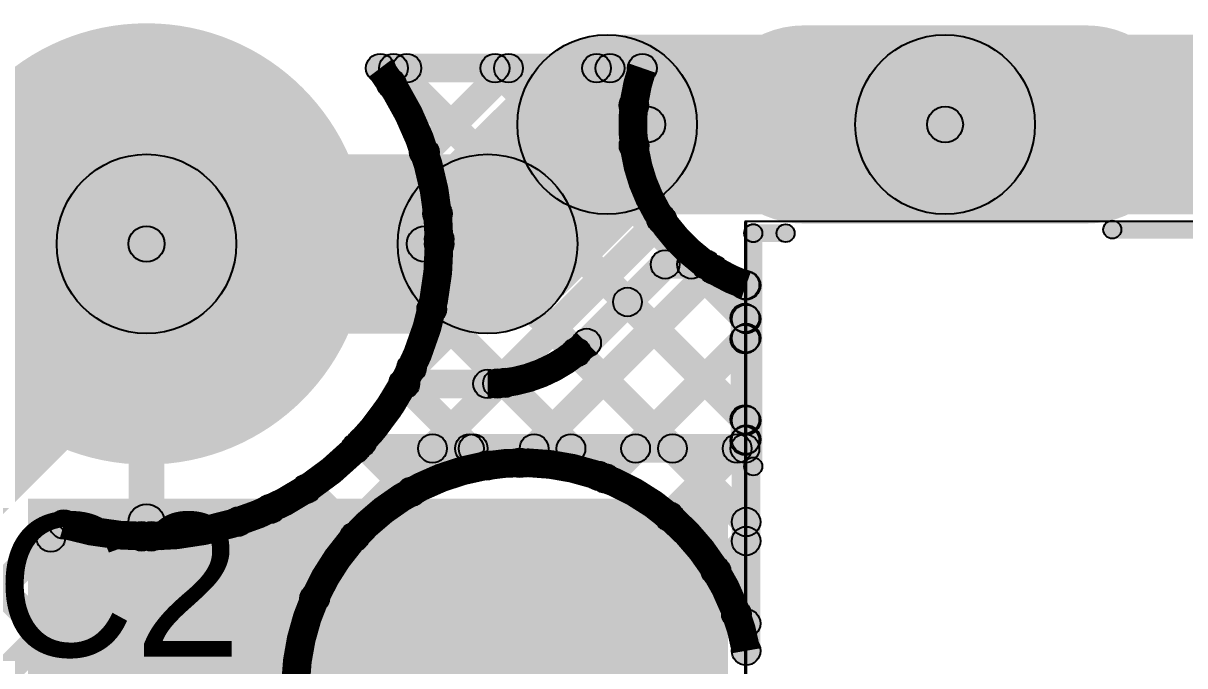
# Model space of a CAD drawing. Header units: millimetres. Extents: x 0.01 to 3.4, y 0.01 to 2.05.
# Drawn here: x 2.7247 to 3.0482, y 1.8014 to 1.9805 of the extents above; entities that cross this region are included whole.
import ezdxf

# ---------------------------------------------------------------- set-up
doc = ezdxf.new("R2010")
doc.units = ezdxf.units.MM
doc.header["$MEASUREMENT"] = 0
for name, color, linetype in [('BottomLayer', 5, 'Continuous'), ('BottomSolder', 6, 'Continuous'), ('PadHoleLayer', 156, 'Continuous'), ('TopLayer', 1, 'Continuous'), ('TopOverlay', 2, 'Continuous'), ('TopSolder', 216, 'Continuous')]:
    doc.layers.add(name, color=color, linetype=linetype)

# ---------------------------------------------------------------- blocks, each defined once
blk = doc.blocks.new('DC_C024E_7A_1_65_4')
at = {"layer": 'BottomLayer'}
h = blk.add_hatch(color=5, dxfattribs=at)
edge = h.paths.add_edge_path()
edge.add_arc((0.15728, -0.01181), 0.04921, 0, 360)
h = blk.add_hatch(color=5, dxfattribs=at)
edge = h.paths.add_edge_path()
edge.add_arc((0.0002, -0.16929), 0.02362, 90, 270)
edge.add_line((0.0002, -0.19291), (0.07894, -0.19291))
edge.add_arc((0.07894, -0.16929), 0.02362, 270, 450)
edge.add_line((0.07894, -0.14567), (0.0002, -0.14567))
at = {"layer": 'BottomSolder'}
h = blk.add_hatch(color=6, dxfattribs=at)
edge = h.paths.add_edge_path()
edge.add_arc((0.15728, -0.01181), 0.05321, 0, 360)
h = blk.add_hatch(color=6, dxfattribs=at)
edge = h.paths.add_edge_path()
edge.add_arc((0.0002, -0.16929), 0.02762, 90, 270)
edge.add_line((0.0002, -0.19691), (0.07894, -0.19691))
edge.add_arc((0.07894, -0.16929), 0.02762, 270, 450)
edge.add_line((0.07894, -0.14167), (0.0002, -0.14167))
at = {"layer": 'PadHoleLayer'}
h = blk.add_hatch(color=156, dxfattribs=at)
edge = h.paths.add_edge_path()
edge.add_arc((0.15728, -0.01181), 0.02756, 0, 360)
h = blk.add_hatch(color=156, dxfattribs=at)
edge = h.paths.add_edge_path()
edge.add_arc((0.00709, -0.16929), 0.01083, 90, 270)
edge.add_line((0.00709, -0.18012), (0.07205, -0.18012))
edge.add_arc((0.07205, -0.16929), 0.01083, 270, 450)
edge.add_line((0.07205, -0.15846), (0.00709, -0.15846))
at = {"layer": 'TopLayer'}
h = blk.add_hatch(color=1, dxfattribs=at)
edge = h.paths.add_edge_path()
edge.add_arc((0.15728, -0.01181), 0.04921, 0, 360)
h = blk.add_hatch(color=1, dxfattribs=at)
edge = h.paths.add_edge_path()
edge.add_arc((0.0002, -0.16929), 0.02362, 90, 270)
edge.add_line((0.0002, -0.19291), (0.07894, -0.19291))
edge.add_arc((0.07894, -0.16929), 0.02362, 270, 450)
edge.add_line((0.07894, -0.14567), (0.0002, -0.14567))
at = {"layer": 'TopOverlay'}
h = blk.add_hatch(color=2, dxfattribs=at)
edge = h.paths.add_edge_path()
edge.add_arc((0.093, -0.074), 0.00252, 0, 360)
for points in [[(0.09048, -0.074), (0.09552, -0.074), (0.09552, -0.139), (0.09048, -0.139)], [(-0.007, -0.1375), (-0.007, -0.1425), (-0.105, -0.1425), (-0.105, -0.1375)], [(0.093, -0.1365), (0.093, -0.1415), (0.084, -0.1415), (0.084, -0.1365)]]:
    blk.add_hatch(color=2, dxfattribs=at).paths.add_polyline_path(points)
h = blk.add_hatch(color=2, dxfattribs=at)
edge = h.paths.add_edge_path()
edge.add_arc((-0.007, -0.14), 0.0025, 0, 360)
h = blk.add_hatch(color=2, dxfattribs=at)
edge = h.paths.add_edge_path()
edge.add_arc((0.084, -0.139), 0.0025, 0, 360)
h = blk.add_hatch(color=2, dxfattribs=at)
edge = h.paths.add_edge_path()
edge.add_arc((0.093, -0.139), 0.00252, 0, 360)
h = blk.add_hatch(color=2, dxfattribs=at)
edge = h.paths.add_edge_path()
edge.add_arc((0.093, -0.139), 0.0025, 0, 360)
at = {"layer": 'TopSolder'}
h = blk.add_hatch(color=216, dxfattribs=at)
edge = h.paths.add_edge_path()
edge.add_arc((0.15728, -0.01181), 0.05321, 0, 360)
h = blk.add_hatch(color=216, dxfattribs=at)
edge = h.paths.add_edge_path()
edge.add_arc((0.0002, -0.16929), 0.02762, 90, 270)
edge.add_line((0.0002, -0.19691), (0.07894, -0.19691))
edge.add_arc((0.07894, -0.16929), 0.02762, 270, 450)
edge.add_line((0.07894, -0.14167), (0.0002, -0.14167))
at = {"layer": 'TopOverlay'}
for centre, radius in [((0.093, -0.074), 0.00252), ((-0.007, -0.14), 0.0025), ((0.084, -0.139), 0.0025), ((0.093, -0.139), 0.00252), ((0.093, -0.139), 0.0025)]:
    blk.add_circle(centre, radius, dxfattribs=at)

msp = doc.modelspace()

# ---------------------------------------------------------------- hatches: boundary and pattern name
at = {"layer": 'BottomLayer'}
h = msp.add_hatch(color=5, dxfattribs=at)
edge = h.paths.add_edge_path()
edge.add_arc((2.88729, 1.95229), 0.025, 0, 360)
h = msp.add_hatch(color=5, dxfattribs=at)
edge = h.paths.add_edge_path()
edge.add_arc((2.88729, 1.95229), 0.025, 0, 360)
for points in [[(2.88729, 1.92729), (2.88729, 1.97729), (2.98143, 1.97729), (2.98143, 1.92729)], [(2.98143, 1.92729), (2.98143, 1.97729), (3.17228, 1.97729), (3.17228, 1.92729)], [(2.87168, 1.90132), (2.83632, 1.93668), (2.86961, 1.96997), (2.90497, 1.93461)], [(2.759, 1.894), (2.759, 1.944), (2.854, 1.944), (2.854, 1.894)], [(2.64368, 1.76832), (2.60832, 1.80368), (2.74132, 1.93668), (2.77668, 1.90132)], [(2.6815, 1.914), (2.6815, 1.924), (2.759, 1.924), (2.759, 1.914)], [(2.764, 1.8415), (2.754, 1.8415), (2.754, 1.919), (2.764, 1.919)], [(2.88441, 1.88859), (2.87875, 1.89425), (2.90062, 1.91612), (2.90627, 1.91046)], [(2.90345, 1.90929), (2.90345, 1.91729), (2.91473, 1.91729), (2.91473, 1.90929)], [(2.90796, 1.91046), (2.91361, 1.91612), (2.92883, 1.9009), (2.92317, 1.89525)], [(2.86579, 1.85519), (2.86014, 1.86085), (2.91401, 1.91472), (2.91967, 1.90907)], [(2.89014, 1.89999), (2.8958, 1.90565), (2.92883, 1.87262), (2.92317, 1.86696)], [(2.93, 1.80561), (2.922, 1.80561), (2.922, 1.90746), (2.93, 1.90746)], [(2.88969, 1.8508), (2.88404, 1.85646), (2.92317, 1.8956), (2.92883, 1.88994)], [(2.87586, 1.88598), (2.88152, 1.89164), (2.92883, 1.84433), (2.92317, 1.83868)], [(2.83056, 1.876), (2.83056, 1.884), (2.854, 1.884), (2.854, 1.876)], [(2.85608, 1.87748), (2.86174, 1.88314), (2.88766, 1.85722), (2.882, 1.85157)], [(2.64724, 1.66492), (2.64158, 1.67057), (2.85393, 1.88293), (2.85959, 1.87727)], [(2.82811, 1.87717), (2.83377, 1.88283), (2.85654, 1.86006), (2.85088, 1.8544)], [(2.90739, 1.84022), (2.90174, 1.84588), (2.92317, 1.86731), (2.92883, 1.86166)], [(2.81608, 1.86092), (2.82174, 1.86657), (2.83557, 1.85274), (2.82991, 1.84709)], [(2.80076, 1.84795), (2.80642, 1.85361), (2.81982, 1.84021), (2.81416, 1.83455)], [(2.63309, 1.67906), (2.62744, 1.68472), (2.79075, 1.84803), (2.7964, 1.84237)], [(2.78167, 1.83876), (2.78732, 1.84442), (2.80867, 1.82307), (2.80302, 1.81741)], [(2.65641, 1.75559), (2.65075, 1.76125), (2.73315, 1.84365), (2.7388, 1.83799)], [(2.61895, 1.6932), (2.6133, 1.69886), (2.75478, 1.84034), (2.76043, 1.83468)], [(2.72951, 1.83435), (2.73516, 1.84001), (2.8179, 1.75728), (2.81224, 1.75162)], [(2.75746, 1.83468), (2.76312, 1.84034), (2.80338, 1.80008), (2.79772, 1.79442)], [(2.92045, 1.825), (2.91479, 1.83065), (2.92317, 1.83903), (2.92883, 1.83337)], [(2.71536, 1.82021), (2.72102, 1.82587), (2.85987, 1.68702), (2.85421, 1.68136)], [(2.92047, 1.81309), (2.92613, 1.81875), (2.92883, 1.81605), (2.92317, 1.81039)]]:
    msp.add_hatch(color=5, dxfattribs=at).paths.add_polyline_path(points)
h = msp.add_hatch(color=5, dxfattribs=at)
edge = h.paths.add_edge_path()
edge.add_arc((2.98143, 1.95229), 0.025, 0, 360)
h = msp.add_hatch(color=5, dxfattribs=at)
edge = h.paths.add_edge_path()
edge.add_arc((2.98143, 1.95229), 0.025, 0, 360)
h = msp.add_hatch(color=5, dxfattribs=at)
edge = h.paths.add_edge_path()
edge.add_arc((2.759, 1.919), 0.0575, 0, 360)
h = msp.add_hatch(color=5, dxfattribs=at)
edge = h.paths.add_edge_path()
edge.add_arc((2.759, 1.919), 0.025, 0, 360)
h = msp.add_hatch(color=5, dxfattribs=at)
edge = h.paths.add_edge_path()
edge.add_arc((2.759, 1.919), 0.025, 0, 360)
h = msp.add_hatch(color=5, dxfattribs=at)
edge = h.paths.add_edge_path()
edge.add_arc((2.854, 1.919), 0.025, 0, 360)
h = msp.add_hatch(color=5, dxfattribs=at)
edge = h.paths.add_edge_path()
edge.add_arc((2.854, 1.919), 0.025, 0, 360)
h = msp.add_hatch(color=5, dxfattribs=at)
edge = h.paths.add_edge_path()
edge.add_arc((2.759, 1.919), 0.005, 0, 360)
h = msp.add_hatch(color=5, dxfattribs=at)
edge = h.paths.add_edge_path()
edge.add_arc((2.759, 1.919), 0.005, 0, 360)
h = msp.add_hatch(color=5, dxfattribs=at)
edge = h.paths.add_edge_path()
edge.add_arc((2.90345, 1.91329), 0.004, 0, 360)
h = msp.add_hatch(color=5, dxfattribs=at)
edge = h.paths.add_edge_path()
edge.add_arc((2.90345, 1.91329), 0.004, 0, 360)
h = msp.add_hatch(color=5, dxfattribs=at)
edge = h.paths.add_edge_path()
edge.add_arc((2.91078, 1.91329), 0.004, 0, 360)
h = msp.add_hatch(color=5, dxfattribs=at)
edge = h.paths.add_edge_path()
edge.add_arc((2.91473, 1.91329), 0.004, 0, 360)
h = msp.add_hatch(color=5, dxfattribs=at)
edge = h.paths.add_edge_path()
edge.add_arc((2.91473, 1.91329), 0.004, 0, 360)
h = msp.add_hatch(color=5, dxfattribs=at)
edge = h.paths.add_edge_path()
edge.add_arc((2.91684, 1.9119), 0.004, 0, 360)
h = msp.add_hatch(color=5, dxfattribs=at)
edge = h.paths.add_edge_path()
edge.add_arc((2.926, 1.90746), 0.004, 0, 360)
h = msp.add_hatch(color=5, dxfattribs=at)
edge = h.paths.add_edge_path()
edge.add_arc((2.926, 1.90746), 0.004, 0, 360)
h = msp.add_hatch(color=5, dxfattribs=at)
edge = h.paths.add_edge_path()
edge.add_arc((2.89297, 1.90282), 0.004, 0, 360)
h = msp.add_hatch(color=5, dxfattribs=at)
edge = h.paths.add_edge_path()
edge.add_arc((2.926, 1.89807), 0.004, 0, 360)
h = msp.add_hatch(color=5, dxfattribs=at)
edge = h.paths.add_edge_path()
edge.add_arc((2.926, 1.89277), 0.004, 0, 360)
h = msp.add_hatch(color=5, dxfattribs=at)
edge = h.paths.add_edge_path()
edge.add_arc((2.87869, 1.88881), 0.004, 0, 360)
h = msp.add_hatch(color=5, dxfattribs=at)
edge = h.paths.add_edge_path()
edge.add_arc((2.88158, 1.89142), 0.004, 0, 360)
h = msp.add_hatch(color=5, dxfattribs=at)
edge = h.paths.add_edge_path()
edge.add_arc((2.88158, 1.89142), 0.004, 0, 360)
h = msp.add_hatch(color=5, dxfattribs=at)
edge = h.paths.add_edge_path()
edge.add_arc((2.88158, 1.89142), 0.004, 0, 360)
h = msp.add_hatch(color=5, dxfattribs=at)
edge = h.paths.add_edge_path()
edge.add_arc((2.83056, 1.88), 0.004, 0, 360)
h = msp.add_hatch(color=5, dxfattribs=at)
edge = h.paths.add_edge_path()
edge.add_arc((2.83056, 1.88), 0.004, 0, 360)
h = msp.add_hatch(color=5, dxfattribs=at)
edge = h.paths.add_edge_path()
edge.add_arc((2.83094, 1.88), 0.004, 0, 360)
h = msp.add_hatch(color=5, dxfattribs=at)
edge = h.paths.add_edge_path()
edge.add_arc((2.854, 1.88), 0.004, 0, 360)
h = msp.add_hatch(color=5, dxfattribs=at)
edge = h.paths.add_edge_path()
edge.add_arc((2.854, 1.88), 0.004, 0, 360)
h = msp.add_hatch(color=5, dxfattribs=at)
edge = h.paths.add_edge_path()
edge.add_arc((2.854, 1.88), 0.004, 0, 360)
h = msp.add_hatch(color=5, dxfattribs=at)
edge = h.paths.add_edge_path()
edge.add_arc((2.85676, 1.8801), 0.004, 0, 360)
h = msp.add_hatch(color=5, dxfattribs=at)
edge = h.paths.add_edge_path()
edge.add_arc((2.85891, 1.88031), 0.004, 0, 360)
h = msp.add_hatch(color=5, dxfattribs=at)
edge = h.paths.add_edge_path()
edge.add_arc((2.926, 1.86979), 0.004, 0, 360)
h = msp.add_hatch(color=5, dxfattribs=at)
edge = h.paths.add_edge_path()
edge.add_arc((2.81891, 1.86374), 0.004, 0, 360)
h = msp.add_hatch(color=5, dxfattribs=at)
edge = h.paths.add_edge_path()
edge.add_arc((2.926, 1.86449), 0.004, 0, 360)
h = msp.add_hatch(color=5, dxfattribs=at)
edge = h.paths.add_edge_path()
edge.add_arc((2.85371, 1.85723), 0.004, 0, 360)
h = msp.add_hatch(color=5, dxfattribs=at)
edge = h.paths.add_edge_path()
edge.add_arc((2.86297, 1.85802), 0.004, 0, 360)
h = msp.add_hatch(color=5, dxfattribs=at)
edge = h.paths.add_edge_path()
edge.add_arc((2.88483, 1.85439), 0.004, 0, 360)
h = msp.add_hatch(color=5, dxfattribs=at)
edge = h.paths.add_edge_path()
edge.add_arc((2.88686, 1.85363), 0.004, 0, 360)
h = msp.add_hatch(color=5, dxfattribs=at)
edge = h.paths.add_edge_path()
edge.add_arc((2.80359, 1.85078), 0.004, 0, 360)
h = msp.add_hatch(color=5, dxfattribs=at)
edge = h.paths.add_edge_path()
edge.add_arc((2.83274, 1.84991), 0.004, 0, 360)
h = msp.add_hatch(color=5, dxfattribs=at)
edge = h.paths.add_edge_path()
edge.add_arc((2.79358, 1.8452), 0.004, 0, 360)
h = msp.add_hatch(color=5, dxfattribs=at)
edge = h.paths.add_edge_path()
edge.add_arc((2.73597, 1.84082), 0.004, 0, 360)
h = msp.add_hatch(color=5, dxfattribs=at)
edge = h.paths.add_edge_path()
edge.add_arc((2.73597, 1.84082), 0.004, 0, 360)
h = msp.add_hatch(color=5, dxfattribs=at)
edge = h.paths.add_edge_path()
edge.add_arc((2.759, 1.8415), 0.005, 0, 360)
h = msp.add_hatch(color=5, dxfattribs=at)
edge = h.paths.add_edge_path()
edge.add_arc((2.78449, 1.84159), 0.004, 0, 360)
h = msp.add_hatch(color=5, dxfattribs=at)
edge = h.paths.add_edge_path()
edge.add_arc((2.90457, 1.84305), 0.004, 0, 360)
h = msp.add_hatch(color=5, dxfattribs=at)
edge = h.paths.add_edge_path()
edge.add_arc((2.926, 1.84151), 0.004, 0, 360)
h = msp.add_hatch(color=5, dxfattribs=at)
edge = h.paths.add_edge_path()
edge.add_arc((2.73234, 1.83718), 0.004, 0, 360)
h = msp.add_hatch(color=5, dxfattribs=at)
edge = h.paths.add_edge_path()
edge.add_arc((2.75761, 1.83751), 0.004, 0, 360)
h = msp.add_hatch(color=5, dxfattribs=at)
edge = h.paths.add_edge_path()
edge.add_arc((2.76029, 1.83751), 0.004, 0, 360)
h = msp.add_hatch(color=5, dxfattribs=at)
edge = h.paths.add_edge_path()
edge.add_arc((2.81699, 1.83738), 0.004, 0, 360)
h = msp.add_hatch(color=5, dxfattribs=at)
edge = h.paths.add_edge_path()
edge.add_arc((2.926, 1.8362), 0.004, 0, 360)
h = msp.add_hatch(color=5, dxfattribs=at)
edge = h.paths.add_edge_path()
edge.add_arc((2.91762, 1.82782), 0.004, 0, 360)
h = msp.add_hatch(color=5, dxfattribs=at)
edge = h.paths.add_edge_path()
edge.add_arc((2.80584, 1.82024), 0.004, 0, 360)
h = msp.add_hatch(color=5, dxfattribs=at)
edge = h.paths.add_edge_path()
edge.add_arc((2.9233, 1.81592), 0.004, 0, 360)
h = msp.add_hatch(color=5, dxfattribs=at)
edge = h.paths.add_edge_path()
edge.add_arc((2.926, 1.81322), 0.004, 0, 360)
h = msp.add_hatch(color=5, dxfattribs=at)
edge = h.paths.add_edge_path()
edge.add_arc((2.926, 1.80561), 0.004, 0, 360)
h = msp.add_hatch(color=5, dxfattribs=at)
edge = h.paths.add_edge_path()
edge.add_arc((2.926, 1.80561), 0.004, 0, 360)
at = {"layer": 'BottomSolder'}
h = msp.add_hatch(color=6, dxfattribs=at)
edge = h.paths.add_edge_path()
edge.add_arc((2.759, 1.919), 0.0615, 0, 360)
at = {"layer": 'PadHoleLayer'}
msp.add_hatch(color=156, dxfattribs=at).paths.add_polyline_path([(2.7865, 1.949), (2.7865, 1.889), (2.7315, 1.889), (2.7315, 1.949)])
at = {"layer": 'TopLayer'}
h = msp.add_hatch(color=1, dxfattribs=at)
edge = h.paths.add_edge_path()
edge.add_arc((2.759, 1.919), 0.0575, 0, 360)
h = msp.add_hatch(color=1, dxfattribs=at)
edge = h.paths.add_edge_path()
edge.add_arc((2.82412, 1.968), 0.004, 0, 360)
h = msp.add_hatch(color=1, dxfattribs=at)
edge = h.paths.add_edge_path()
edge.add_arc((2.82412, 1.968), 0.004, 0, 360)
h = msp.add_hatch(color=1, dxfattribs=at)
edge = h.paths.add_edge_path()
edge.add_arc((2.82779, 1.968), 0.004, 0, 360)
for points in [[(2.82412, 1.964), (2.82412, 1.972), (2.89711, 1.972), (2.89711, 1.964)], [(2.83001, 1.96083), (2.82435, 1.96648), (2.8287, 1.97083), (2.83435, 1.96517)], [(2.82496, 1.96517), (2.83062, 1.97083), (2.92852, 1.87293), (2.92286, 1.86727)], [(2.83921, 1.94175), (2.83355, 1.9474), (2.85698, 1.97083), (2.86264, 1.96517)], [(2.84332, 1.91757), (2.83766, 1.92322), (2.88526, 1.97083), (2.89092, 1.96517)], [(2.85325, 1.96517), (2.8589, 1.97083), (2.92852, 1.90121), (2.92286, 1.89555)], [(2.88153, 1.96517), (2.88719, 1.97083), (2.89757, 1.96045), (2.89191, 1.95479)], [(2.89844, 1.94729), (2.89844, 1.95729), (2.98143, 1.95729), (2.98143, 1.94729)], [(2.98143, 1.94729), (2.98143, 1.95729), (3.06443, 1.95729), (3.06443, 1.94729)], [(2.83563, 1.8816), (2.82997, 1.88725), (2.89197, 1.94925), (2.89763, 1.9436)], [(2.84149, 1.85917), (2.83583, 1.86483), (2.89965, 1.92864), (2.90531, 1.92299)], [(2.83723, 1.92462), (2.84289, 1.93027), (2.90833, 1.86483), (2.90268, 1.85917)], [(2.6815, 1.914), (2.6815, 1.924), (2.759, 1.924), (2.759, 1.914)], [(2.759, 1.914), (2.759, 1.924), (2.8365, 1.924), (2.8365, 1.914)], [(2.86977, 1.85917), (2.86412, 1.86483), (2.91401, 1.91472), (2.91967, 1.90907)], [(2.92969, 1.862), (2.92169, 1.862), (2.92169, 1.90757), (2.92969, 1.90757)], [(2.83561, 1.89796), (2.84127, 1.90361), (2.88005, 1.86483), (2.87439, 1.85917)], [(2.89806, 1.85917), (2.8924, 1.86483), (2.92286, 1.89529), (2.92852, 1.88963)], [(2.82787, 1.87741), (2.83352, 1.88307), (2.85177, 1.86483), (2.84611, 1.85917)], [(2.92634, 1.85917), (2.92069, 1.86483), (2.92286, 1.86701), (2.92852, 1.86135)], [(2.81725, 1.858), (2.81725, 1.866), (2.85, 1.866), (2.85, 1.858)], [(2.81725, 1.858), (2.81725, 1.866), (2.85, 1.866), (2.85, 1.858)], [(2.85, 1.858), (2.85, 1.866), (2.92569, 1.866), (2.92569, 1.858)], [(2.726, 1.469), (2.836, 1.469), (2.836, 1.848), (2.726, 1.848)], [(2.773, 1.735), (2.921, 1.735), (2.921, 1.848), (2.773, 1.848)]]:
    msp.add_hatch(color=1, dxfattribs=at).paths.add_polyline_path(points)
h = msp.add_hatch(color=1, dxfattribs=at)
edge = h.paths.add_edge_path()
edge.add_arc((2.83152, 1.968), 0.004, 0, 360)
h = msp.add_hatch(color=1, dxfattribs=at)
edge = h.paths.add_edge_path()
edge.add_arc((2.85607, 1.968), 0.004, 0, 360)
h = msp.add_hatch(color=1, dxfattribs=at)
edge = h.paths.add_edge_path()
edge.add_arc((2.85981, 1.968), 0.004, 0, 360)
h = msp.add_hatch(color=1, dxfattribs=at)
edge = h.paths.add_edge_path()
edge.add_arc((2.88436, 1.968), 0.004, 0, 360)
h = msp.add_hatch(color=1, dxfattribs=at)
edge = h.paths.add_edge_path()
edge.add_arc((2.88809, 1.968), 0.004, 0, 360)
h = msp.add_hatch(color=1, dxfattribs=at)
edge = h.paths.add_edge_path()
edge.add_arc((2.89711, 1.968), 0.004, 0, 360)
h = msp.add_hatch(color=1, dxfattribs=at)
edge = h.paths.add_edge_path()
edge.add_arc((2.89711, 1.968), 0.004, 0, 360)
h = msp.add_hatch(color=1, dxfattribs=at)
edge = h.paths.add_edge_path()
edge.add_arc((2.82718, 1.96365), 0.004, 0, 360)
h = msp.add_hatch(color=1, dxfattribs=at)
edge = h.paths.add_edge_path()
edge.add_arc((2.89474, 1.95762), 0.004, 0, 360)
h = msp.add_hatch(color=1, dxfattribs=at)
edge = h.paths.add_edge_path()
edge.add_arc((2.89844, 1.95229), 0.005, 0, 360)
h = msp.add_hatch(color=1, dxfattribs=at)
edge = h.paths.add_edge_path()
edge.add_arc((2.98143, 1.95229), 0.005, 0, 360)
h = msp.add_hatch(color=1, dxfattribs=at)
edge = h.paths.add_edge_path()
edge.add_arc((2.98143, 1.95229), 0.005, 0, 360)
h = msp.add_hatch(color=1, dxfattribs=at)
edge = h.paths.add_edge_path()
edge.add_arc((2.83638, 1.94457), 0.004, 0, 360)
h = msp.add_hatch(color=1, dxfattribs=at)
edge = h.paths.add_edge_path()
edge.add_arc((2.8948, 1.94643), 0.004, 0, 360)
h = msp.add_hatch(color=1, dxfattribs=at)
edge = h.paths.add_edge_path()
edge.add_arc((2.84006, 1.92745), 0.004, 0, 360)
h = msp.add_hatch(color=1, dxfattribs=at)
edge = h.paths.add_edge_path()
edge.add_arc((2.90248, 1.92582), 0.004, 0, 360)
h = msp.add_hatch(color=1, dxfattribs=at)
edge = h.paths.add_edge_path()
edge.add_arc((2.759, 1.919), 0.005, 0, 360)
h = msp.add_hatch(color=1, dxfattribs=at)
edge = h.paths.add_edge_path()
edge.add_arc((2.759, 1.919), 0.005, 0, 360)
h = msp.add_hatch(color=1, dxfattribs=at)
edge = h.paths.add_edge_path()
edge.add_arc((2.8365, 1.919), 0.005, 0, 360)
h = msp.add_hatch(color=1, dxfattribs=at)
edge = h.paths.add_edge_path()
edge.add_arc((2.84049, 1.92039), 0.004, 0, 360)
h = msp.add_hatch(color=1, dxfattribs=at)
edge = h.paths.add_edge_path()
edge.add_arc((2.8405, 1.919), 0.004, 0, 360)
h = msp.add_hatch(color=1, dxfattribs=at)
edge = h.paths.add_edge_path()
edge.add_arc((2.8405, 1.919), 0.004, 0, 360)
h = msp.add_hatch(color=1, dxfattribs=at)
edge = h.paths.add_edge_path()
edge.add_arc((2.91684, 1.9119), 0.004, 0, 360)
h = msp.add_hatch(color=1, dxfattribs=at)
edge = h.paths.add_edge_path()
edge.add_arc((2.92569, 1.90757), 0.004, 0, 360)
h = msp.add_hatch(color=1, dxfattribs=at)
edge = h.paths.add_edge_path()
edge.add_arc((2.92569, 1.90757), 0.004, 0, 360)
h = msp.add_hatch(color=1, dxfattribs=at)
edge = h.paths.add_edge_path()
edge.add_arc((2.83844, 1.90078), 0.004, 0, 360)
h = msp.add_hatch(color=1, dxfattribs=at)
edge = h.paths.add_edge_path()
edge.add_arc((2.92569, 1.89838), 0.004, 0, 360)
h = msp.add_hatch(color=1, dxfattribs=at)
edge = h.paths.add_edge_path()
edge.add_arc((2.92569, 1.89246), 0.004, 0, 360)
h = msp.add_hatch(color=1, dxfattribs=at)
edge = h.paths.add_edge_path()
edge.add_arc((2.8328, 1.88442), 0.004, 0, 360)
h = msp.add_hatch(color=1, dxfattribs=at)
edge = h.paths.add_edge_path()
edge.add_arc((2.83069, 1.88024), 0.004, 0, 360)
h = msp.add_hatch(color=1, dxfattribs=at)
edge = h.paths.add_edge_path()
edge.add_arc((2.92569, 1.8701), 0.004, 0, 360)
h = msp.add_hatch(color=1, dxfattribs=at)
edge = h.paths.add_edge_path()
edge.add_arc((2.92569, 1.86418), 0.004, 0, 360)
h = msp.add_hatch(color=1, dxfattribs=at)
edge = h.paths.add_edge_path()
edge.add_arc((2.81725, 1.862), 0.004, 0, 360)
h = msp.add_hatch(color=1, dxfattribs=at)
edge = h.paths.add_edge_path()
edge.add_arc((2.81725, 1.862), 0.004, 0, 360)
h = msp.add_hatch(color=1, dxfattribs=at)
edge = h.paths.add_edge_path()
edge.add_arc((2.81725, 1.862), 0.004, 0, 360)
h = msp.add_hatch(color=1, dxfattribs=at)
edge = h.paths.add_edge_path()
edge.add_arc((2.83866, 1.862), 0.004, 0, 360)
h = msp.add_hatch(color=1, dxfattribs=at)
edge = h.paths.add_edge_path()
edge.add_arc((2.84894, 1.862), 0.004, 0, 360)
h = msp.add_hatch(color=1, dxfattribs=at)
edge = h.paths.add_edge_path()
edge.add_arc((2.85, 1.862), 0.004, 0, 360)
h = msp.add_hatch(color=1, dxfattribs=at)
edge = h.paths.add_edge_path()
edge.add_arc((2.85, 1.862), 0.004, 0, 360)
h = msp.add_hatch(color=1, dxfattribs=at)
edge = h.paths.add_edge_path()
edge.add_arc((2.85, 1.862), 0.004, 0, 360)
h = msp.add_hatch(color=1, dxfattribs=at)
edge = h.paths.add_edge_path()
edge.add_arc((2.86695, 1.862), 0.004, 0, 360)
h = msp.add_hatch(color=1, dxfattribs=at)
edge = h.paths.add_edge_path()
edge.add_arc((2.87722, 1.862), 0.004, 0, 360)
h = msp.add_hatch(color=1, dxfattribs=at)
edge = h.paths.add_edge_path()
edge.add_arc((2.89523, 1.862), 0.004, 0, 360)
h = msp.add_hatch(color=1, dxfattribs=at)
edge = h.paths.add_edge_path()
edge.add_arc((2.90551, 1.862), 0.004, 0, 360)
h = msp.add_hatch(color=1, dxfattribs=at)
edge = h.paths.add_edge_path()
edge.add_arc((2.92351, 1.862), 0.004, 0, 360)
h = msp.add_hatch(color=1, dxfattribs=at)
edge = h.paths.add_edge_path()
edge.add_arc((2.92569, 1.862), 0.004, 0, 360)
h = msp.add_hatch(color=1, dxfattribs=at)
edge = h.paths.add_edge_path()
edge.add_arc((2.92569, 1.862), 0.004, 0, 360)
at = {"layer": 'TopSolder'}
h = msp.add_hatch(color=216, dxfattribs=at)
edge = h.paths.add_edge_path()
edge.add_arc((2.759, 1.919), 0.0615, 0, 360)

# ---------------------------------------------------------------- linework, layer by layer
at = {"layer": 'BottomLayer'}
for p, q in [((3.40169, 1.9253), (2.926, 1.9253)), ((2.926, 1.9253), (2.926, 1.6373))]:
    msp.add_line(p, q, dxfattribs=at)
at = {"layer": 'BottomLayer', "const_width": 0.008}
for points in [[(2.926, 1.90746, -0.066893), (2.91473, 1.91329)], [(2.88158, 1.89142, -0.198912), (2.854, 1.88)], [(2.88158, 1.89142, -0.198912), (2.854, 1.88)], [(2.83056, 1.88, -0.353242), (2.73597, 1.84082)], [(2.86805, 1.73175, -2.248489), (2.926, 1.80561)]]:
    msp.add_lwpolyline(points, format="xyb", dxfattribs=at)
at = {"layer": 'BottomLayer'}
for centre, radius in [((2.88729, 1.95229), 0.025), ((2.88729, 1.95229), 0.025), ((2.98143, 1.95229), 0.025), ((2.98143, 1.95229), 0.025), ((2.759, 1.919), 0.025), ((2.759, 1.919), 0.025), ((2.854, 1.919), 0.025), ((2.854, 1.919), 0.025), ((2.759, 1.919), 0.005), ((2.759, 1.919), 0.005), ((2.90345, 1.91329), 0.004), ((2.90345, 1.91329), 0.004), ((2.91078, 1.91329), 0.004), ((2.91473, 1.91329), 0.004), ((2.91473, 1.91329), 0.004), ((2.91684, 1.9119), 0.004), ((2.926, 1.90746), 0.004), ((2.926, 1.90746), 0.004), ((2.89297, 1.90282), 0.004), ((2.926, 1.89807), 0.004), ((2.926, 1.89277), 0.004), ((2.87869, 1.88881), 0.004), ((2.88158, 1.89142), 0.004), ((2.88158, 1.89142), 0.004), ((2.88158, 1.89142), 0.004), ((2.83056, 1.88), 0.004), ((2.83056, 1.88), 0.004), ((2.83094, 1.88), 0.004), ((2.854, 1.88), 0.004), ((2.854, 1.88), 0.004), ((2.854, 1.88), 0.004), ((2.85676, 1.8801), 0.004), ((2.85891, 1.88031), 0.004), ((2.926, 1.86979), 0.004), ((2.81891, 1.86374), 0.004), ((2.926, 1.86449), 0.004), ((2.85371, 1.85723), 0.004), ((2.86297, 1.85802), 0.004), ((2.88483, 1.85439), 0.004), ((2.88686, 1.85363), 0.004), ((2.80359, 1.85078), 0.004), ((2.83274, 1.84991), 0.004), ((2.79358, 1.8452), 0.004), ((2.73597, 1.84082), 0.004), ((2.73597, 1.84082), 0.004), ((2.759, 1.8415), 0.005), ((2.78449, 1.84159), 0.004), ((2.90457, 1.84305), 0.004), ((2.926, 1.84151), 0.004), ((2.73234, 1.83718), 0.004), ((2.75761, 1.83751), 0.004), ((2.76029, 1.83751), 0.004), ((2.81699, 1.83738), 0.004), ((2.926, 1.8362), 0.004), ((2.91762, 1.82782), 0.004), ((2.80584, 1.82024), 0.004), ((2.9233, 1.81592), 0.004), ((2.926, 1.81322), 0.004), ((2.926, 1.80561), 0.004), ((2.926, 1.80561), 0.004)]:
    msp.add_circle(centre, radius, dxfattribs=at)
at = {"layer": 'TopLayer'}
for p, q in [((3.40169, 1.9253), (2.92569, 1.9253)), ((2.92569, 1.9253), (2.92569, 1.6373))]:
    msp.add_line(p, q, dxfattribs=at)
at = {"layer": 'TopLayer', "const_width": 0.008}
for points in [[(2.82412, 1.968, -0.162672), (2.8405, 1.919)], [(2.92569, 1.90757, -0.409902), (2.89711, 1.968)], [(2.8405, 1.919, -0.196092), (2.81725, 1.862)]]:
    msp.add_lwpolyline(points, format="xyb", dxfattribs=at)
at = {"layer": 'TopLayer'}
for centre, radius in [((2.82412, 1.968), 0.004), ((2.82412, 1.968), 0.004), ((2.82779, 1.968), 0.004), ((2.83152, 1.968), 0.004), ((2.85607, 1.968), 0.004), ((2.85981, 1.968), 0.004), ((2.88436, 1.968), 0.004), ((2.88809, 1.968), 0.004), ((2.89711, 1.968), 0.004), ((2.89711, 1.968), 0.004), ((2.82718, 1.96365), 0.004), ((2.89474, 1.95762), 0.004), ((2.89844, 1.95229), 0.005), ((2.98143, 1.95229), 0.005), ((2.98143, 1.95229), 0.005), ((2.83638, 1.94457), 0.004), ((2.8948, 1.94643), 0.004), ((2.84006, 1.92745), 0.004), ((2.90248, 1.92582), 0.004), ((2.759, 1.919), 0.005), ((2.759, 1.919), 0.005), ((2.8365, 1.919), 0.005), ((2.84049, 1.92039), 0.004), ((2.8405, 1.919), 0.004), ((2.8405, 1.919), 0.004), ((2.91684, 1.9119), 0.004), ((2.92569, 1.90757), 0.004), ((2.92569, 1.90757), 0.004), ((2.83844, 1.90078), 0.004), ((2.92569, 1.89838), 0.004), ((2.92569, 1.89246), 0.004), ((2.8328, 1.88442), 0.004), ((2.83069, 1.88024), 0.004), ((2.92569, 1.8701), 0.004), ((2.92569, 1.86418), 0.004), ((2.81725, 1.862), 0.004), ((2.81725, 1.862), 0.004), ((2.81725, 1.862), 0.004), ((2.83866, 1.862), 0.004), ((2.84894, 1.862), 0.004), ((2.85, 1.862), 0.004), ((2.85, 1.862), 0.004), ((2.85, 1.862), 0.004), ((2.86695, 1.862), 0.004), ((2.87722, 1.862), 0.004), ((2.89523, 1.862), 0.004), ((2.90551, 1.862), 0.004), ((2.92351, 1.862), 0.004), ((2.92569, 1.862), 0.004), ((2.92569, 1.862), 0.004)]:
    msp.add_circle(centre, radius, dxfattribs=at)

# ---------------------------------------------------------------- block references
at = {"rotation": 180}
msp.add_blockref('DC_C024E_7A_1_65_4', (3.021, 1.783), dxfattribs=at)

# ---------------------------------------------------------------- texts
at = {"layer": 'TopOverlay'}
msp.add_text('C2', height=0.04, dxfattribs=at).set_placement((2.717, 1.804))

doc.saveas('drawing.dxf')
